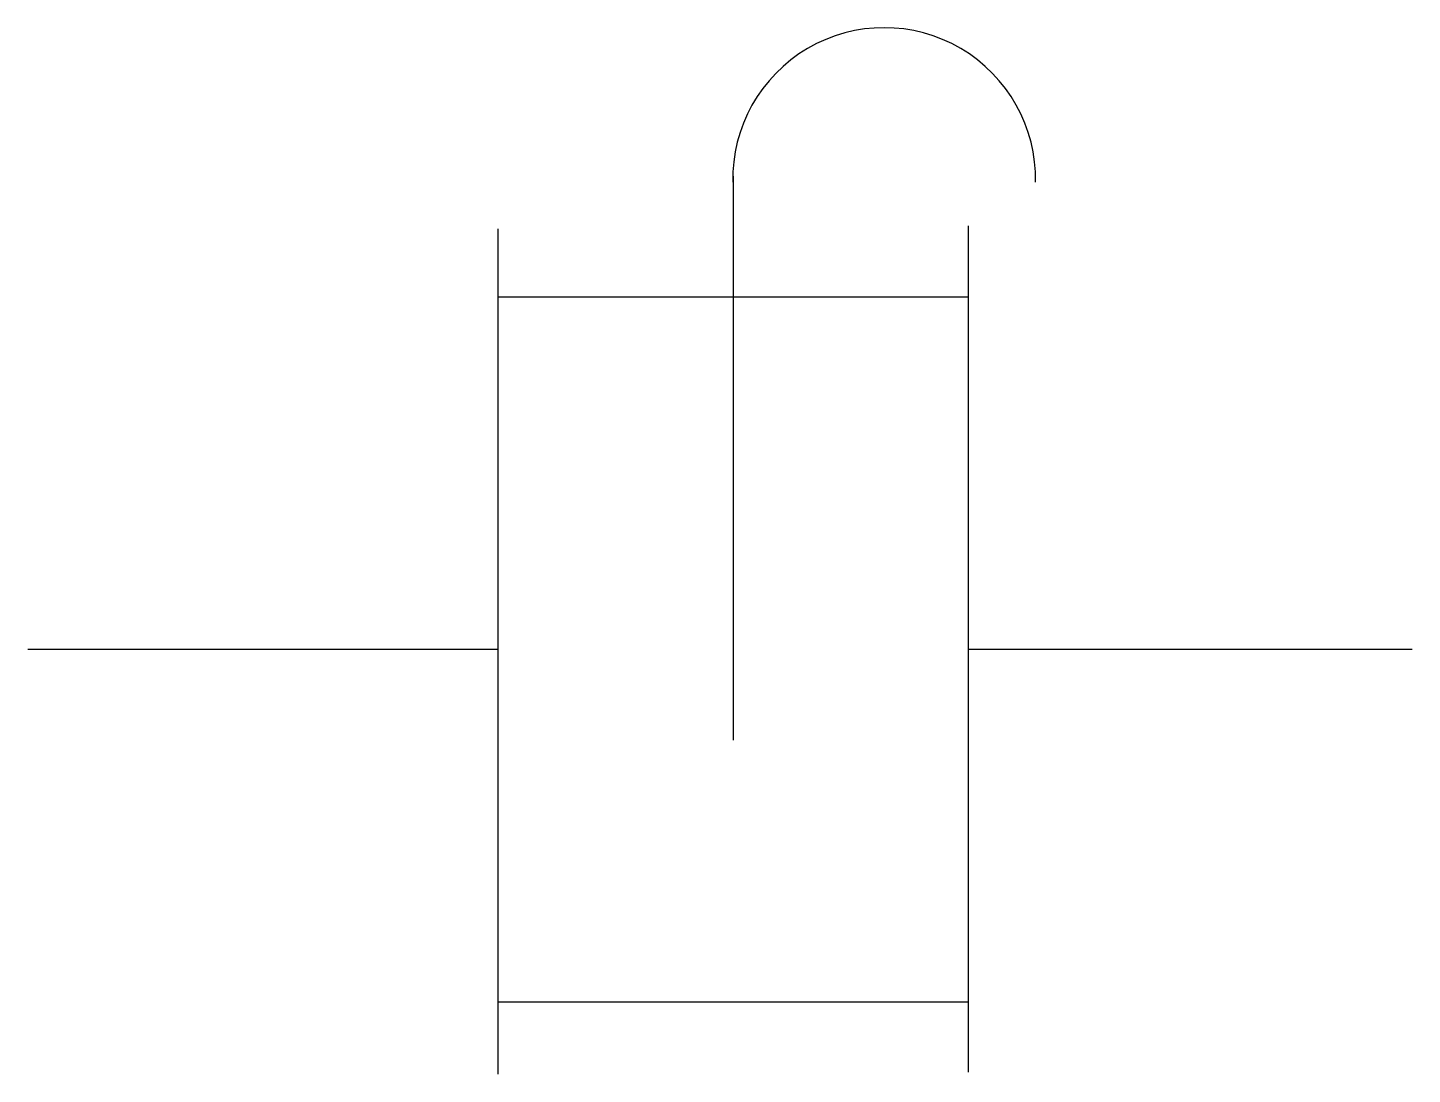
# Model space of a CAD drawing. Header units: metres. Extents: x -19827.6 to -19803.5, y -11820.7 to -11802.5.
import ezdxf

# ---------------------------------------------------------------- set-up
doc = ezdxf.new("R2010")
doc.units = ezdxf.units.M
doc.layers.add('1', color=7, linetype='Continuous')

msp = doc.modelspace()

# ---------------------------------------------------------------- linework, layer by layer
at = {"layer": '1'}
for p, q in [((-19815.34, -11805.08), (-19815.34, -11814.87)), ((-19819.43, -11805.99), (-19819.43, -11820.67)), ((-19811.26, -11805.94), (-19811.26, -11820.63)), ((-19819.43, -11807.17), (-19811.26, -11807.17)), ((-19827.59, -11813.29), (-19819.43, -11813.29)), ((-19811.26, -11813.29), (-19803.55, -11813.29)), ((-19819.43, -11819.41), (-19811.26, -11819.41))]:
    msp.add_line(p, q, dxfattribs=at)
msp.add_arc((-19812.72, -11805.13), 2.63, 358.89, 181.11, dxfattribs=at)

doc.saveas('drawing.dxf')
